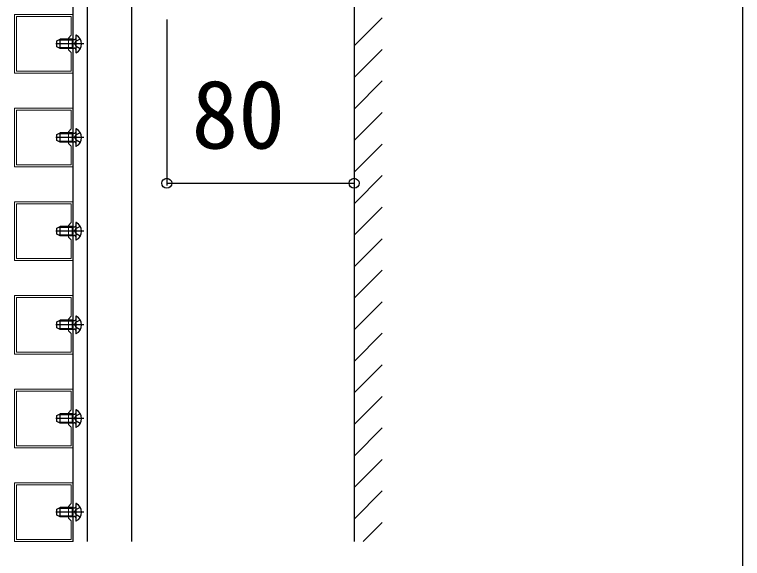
# Model space of a CAD drawing. Units: millimetres, scale not verified. Extents: x -1750 to 1750, y -2608 to 2592.
# Drawn here: x -1260 to -949.2, y 1291.3 to 1523.5 of the extents above; entities that cross this region are included whole.
import ezdxf
from ezdxf.enums import TextEntityAlignment as Align

# ---------------------------------------------------------------- set-up
doc = ezdxf.new("R2010")
doc.units = ezdxf.units.MM
doc.header["$LTSCALE"] = 14
doc.layers.add('0-3_YKK_11', color=7, linetype='Continuous', lineweight=18)
for name, color, linetype in [('0-4_YKK_12', 2, 'Continuous'), ('0-5_YKK_13', 4, 'Continuous'), ('0-6_YKK_D', 6, 'Continuous'), ('0-8_YSS_K', 3, 'Continuous')]:
    doc.layers.add(name, color=color, linetype=linetype)
doc.styles.add('ＭＳ ゴシック', font='')
doc.styles.get('ＭＳ ゴシック').set_extended_font_data('MS Gothic')

msp = doc.modelspace()

# ---------------------------------------------------------------- linework, layer by layer
at = {"layer": '0-3_YKK_11'}
for points in [[(-1235, 1498.5), (-1260, 1498.5), (-1260, 1523.5), (-1235, 1523.5)], [(-1235.8, 1499.3), (-1259.2, 1499.3), (-1259.2, 1522.7), (-1235.8, 1522.7), (-1235.8, 1514.7), (-1237, 1513.5), (-1237, 1508.5), (-1235.8, 1507.3)], [(-1235, 1458.5), (-1260, 1458.5), (-1260, 1483.5), (-1235, 1483.5)], [(-1235.8, 1459.3), (-1259.2, 1459.3), (-1259.2, 1482.7), (-1235.8, 1482.7), (-1235.8, 1474.7), (-1237, 1473.5), (-1237, 1468.5), (-1235.8, 1467.3)], [(-1235, 1418.5), (-1260, 1418.5), (-1260, 1443.5), (-1235, 1443.5)], [(-1235.8, 1419.3), (-1259.2, 1419.3), (-1259.2, 1442.7), (-1235.8, 1442.7), (-1235.8, 1434.7), (-1237, 1433.5), (-1237, 1428.5), (-1235.8, 1427.3)], [(-1235, 1378.5), (-1260, 1378.5), (-1260, 1403.5), (-1235, 1403.5)], [(-1235.8, 1379.3), (-1259.2, 1379.3), (-1259.2, 1402.7), (-1235.8, 1402.7), (-1235.8, 1394.7), (-1237, 1393.5), (-1237, 1388.5), (-1235.8, 1387.3)], [(-1235, 1338.5), (-1260, 1338.5), (-1260, 1363.5), (-1235, 1363.5)], [(-1235.8, 1339.3), (-1259.2, 1339.3), (-1259.2, 1362.7), (-1235.8, 1362.7), (-1235.8, 1354.7), (-1237, 1353.5), (-1237, 1348.5), (-1235.8, 1347.3)], [(-1235, 1298.5), (-1260, 1298.5), (-1260, 1323.5), (-1235, 1323.5)], [(-1235.8, 1299.3), (-1259.2, 1299.3), (-1259.2, 1322.7), (-1235.8, 1322.7), (-1235.8, 1314.7), (-1237, 1313.5), (-1237, 1308.5), (-1235.8, 1307.3)]]:
    msp.add_lwpolyline(points, close=True, dxfattribs=at)
at = {"layer": '0-4_YKK_12'}
msp.add_line((-1229, 1643.5), (-1229, 1298.5), dxfattribs=at)
msp.add_lwpolyline([(-1235, 1298.5), (-1235, 1643.5), (-1210, 1643.5), (-1210, 1298.5)], dxfattribs=at)
at = {"layer": '0-5_YKK_13'}
for p, q in [((-1233.9, 1514.6), (-1233.9, 1507.4)), ((-1230.4, 1511), (-1242.39, 1511)), ((-1241.9, 1512.3), (-1240.5, 1513)), ((-1241.9, 1509.7), (-1241.9, 1512.3)), ((-1235.3, 1512.62), (-1241.26, 1512.62)), ((-1235.3, 1513), (-1240.5, 1513)), ((-1240.5, 1509), (-1240.5, 1513)), ((-1235.3, 1509), (-1235.3, 1513)), ((-1235.3, 1513), (-1234.49, 1512.86)), ((-1235.3, 1512.62), (-1234.28, 1512.86)), ((-1234.36, 1511), (-1233.75, 1512.14)), ((-1234.36, 1511), (-1233.75, 1509.85)), ((-1231.93, 1513.05), (-1233.75, 1512.14)), ((-1240.5, 1509), (-1241.9, 1509.7)), ((-1235.3, 1509.38), (-1241.26, 1509.38)), ((-1235.3, 1509), (-1240.5, 1509)), ((-1235.3, 1509.38), (-1234.28, 1509.14)), ((-1235.3, 1509), (-1234.49, 1509.14)), ((-1231.93, 1508.95), (-1233.75, 1509.85)), ((-1233.9, 1474.6), (-1233.9, 1467.4)), ((-1230.4, 1471), (-1242.39, 1471)), ((-1241.9, 1472.3), (-1240.5, 1473)), ((-1241.9, 1469.7), (-1241.9, 1472.3)), ((-1235.3, 1472.62), (-1241.26, 1472.62)), ((-1235.3, 1473), (-1240.5, 1473)), ((-1240.5, 1469), (-1240.5, 1473)), ((-1235.3, 1469), (-1235.3, 1473)), ((-1235.3, 1473), (-1234.49, 1472.86)), ((-1235.3, 1472.62), (-1234.28, 1472.86)), ((-1234.36, 1471), (-1233.75, 1472.14)), ((-1234.36, 1471), (-1233.75, 1469.85)), ((-1231.93, 1473.05), (-1233.75, 1472.14)), ((-1240.5, 1469), (-1241.9, 1469.7)), ((-1235.3, 1469.38), (-1241.26, 1469.38)), ((-1235.3, 1469), (-1240.5, 1469)), ((-1235.3, 1469.38), (-1234.28, 1469.14)), ((-1235.3, 1469), (-1234.49, 1469.14)), ((-1231.93, 1468.95), (-1233.75, 1469.85)), ((-1241.9, 1432.3), (-1240.5, 1433)), ((-1235.3, 1433), (-1240.5, 1433)), ((-1240.5, 1429), (-1240.5, 1433)), ((-1235.3, 1429), (-1235.3, 1433)), ((-1235.3, 1433), (-1234.49, 1432.86)), ((-1235.3, 1432.62), (-1234.28, 1432.86)), ((-1233.9, 1434.6), (-1233.9, 1427.4)), ((-1231.93, 1433.05), (-1233.75, 1432.14)), ((-1230.4, 1431), (-1242.39, 1431)), ((-1241.9, 1429.7), (-1241.9, 1432.3)), ((-1240.5, 1429), (-1241.9, 1429.7)), ((-1235.3, 1432.62), (-1241.26, 1432.62)), ((-1234.36, 1431), (-1233.75, 1432.14)), ((-1234.36, 1431), (-1233.75, 1429.85)), ((-1231.93, 1428.95), (-1233.75, 1429.85)), ((-1235.3, 1429.38), (-1241.26, 1429.38)), ((-1235.3, 1429), (-1240.5, 1429)), ((-1235.3, 1429.38), (-1234.28, 1429.14)), ((-1235.3, 1429), (-1234.49, 1429.14)), ((-1241.9, 1392.3), (-1240.5, 1393)), ((-1235.3, 1392.62), (-1241.26, 1392.62)), ((-1235.3, 1393), (-1240.5, 1393)), ((-1240.5, 1389), (-1240.5, 1393)), ((-1235.3, 1389), (-1235.3, 1393)), ((-1235.3, 1393), (-1234.49, 1392.86)), ((-1235.3, 1392.62), (-1234.28, 1392.86)), ((-1233.9, 1394.6), (-1233.9, 1387.4)), ((-1231.93, 1393.05), (-1233.75, 1392.14)), ((-1230.4, 1391), (-1242.39, 1391)), ((-1241.9, 1389.7), (-1241.9, 1392.3)), ((-1240.5, 1389), (-1241.9, 1389.7)), ((-1235.3, 1389.38), (-1241.26, 1389.38)), ((-1235.3, 1389.38), (-1234.28, 1389.14)), ((-1234.36, 1391), (-1233.75, 1392.14)), ((-1234.36, 1391), (-1233.75, 1389.85)), ((-1231.93, 1388.95), (-1233.75, 1389.85)), ((-1235.3, 1389), (-1240.5, 1389)), ((-1235.3, 1389), (-1234.49, 1389.14)), ((-1241.9, 1352.3), (-1240.5, 1353)), ((-1241.9, 1349.7), (-1241.9, 1352.3)), ((-1235.3, 1352.62), (-1241.26, 1352.62)), ((-1235.3, 1353), (-1240.5, 1353)), ((-1240.5, 1349), (-1240.5, 1353)), ((-1235.3, 1349), (-1235.3, 1353)), ((-1235.3, 1353), (-1234.49, 1352.86)), ((-1235.3, 1352.62), (-1234.28, 1352.86)), ((-1234.36, 1351), (-1233.75, 1352.14)), ((-1233.9, 1354.6), (-1233.9, 1347.4)), ((-1231.93, 1353.05), (-1233.75, 1352.14)), ((-1230.4, 1351), (-1242.39, 1351)), ((-1240.5, 1349), (-1241.9, 1349.7)), ((-1235.3, 1349.38), (-1241.26, 1349.38)), ((-1235.3, 1349), (-1240.5, 1349)), ((-1235.3, 1349.38), (-1234.28, 1349.14)), ((-1235.3, 1349), (-1234.49, 1349.14)), ((-1234.36, 1351), (-1233.75, 1349.85)), ((-1231.93, 1348.95), (-1233.75, 1349.85)), ((-1241.9, 1312.3), (-1240.5, 1313)), ((-1241.9, 1309.7), (-1241.9, 1312.3)), ((-1235.3, 1312.62), (-1241.26, 1312.62)), ((-1235.3, 1313), (-1240.5, 1313)), ((-1240.5, 1309), (-1240.5, 1313)), ((-1235.3, 1309), (-1235.3, 1313)), ((-1235.3, 1313), (-1234.49, 1312.86)), ((-1235.3, 1312.62), (-1234.28, 1312.86)), ((-1234.36, 1311), (-1233.75, 1312.14)), ((-1233.9, 1314.6), (-1233.9, 1307.4)), ((-1231.93, 1313.05), (-1233.75, 1312.14)), ((-1230.4, 1311), (-1242.39, 1311)), ((-1240.5, 1309), (-1241.9, 1309.7)), ((-1235.3, 1309.38), (-1241.26, 1309.38)), ((-1235.3, 1309), (-1240.5, 1309)), ((-1235.3, 1309.38), (-1234.28, 1309.14)), ((-1235.3, 1309), (-1234.49, 1309.14)), ((-1234.36, 1311), (-1233.75, 1309.85)), ((-1231.93, 1308.95), (-1233.75, 1309.85))]:
    msp.add_line(p, q, dxfattribs=at)
for centre, radius, start, end in [((-1233.75, 1514.6), 0.154, 62.719, 180), ((-1235.6, 1511), 4.2, 297.281, 62.719), ((-1234.4, 1513.35), 0.5, 259.909, 0), ((-1234.4, 1508.65), 0.5, 0, 100.091), ((-1233.75, 1507.4), 0.154, 180, 297.281), ((-1234.4, 1473.35), 0.5, 259.909, 0), ((-1233.75, 1474.6), 0.154, 62.719, 180), ((-1235.6, 1471), 4.2, 297.281, 62.719), ((-1234.4, 1468.65), 0.5, 0, 100.091), ((-1233.75, 1467.4), 0.154, 180, 297.281), ((-1234.4, 1433.35), 0.5, 259.909, 0), ((-1233.75, 1434.6), 0.154, 62.719, 180), ((-1235.6, 1431), 4.2, 297.281, 62.719), ((-1234.4, 1428.65), 0.5, 0, 100.091), ((-1233.75, 1427.4), 0.154, 180, 297.281), ((-1234.4, 1393.35), 0.5, 259.909, 0), ((-1233.75, 1394.6), 0.154, 62.719, 180), ((-1235.6, 1391), 4.2, 297.281, 62.719), ((-1234.4, 1388.65), 0.5, 0, 100.091), ((-1233.75, 1387.4), 0.154, 180, 297.281), ((-1234.4, 1353.35), 0.5, 259.909, 0), ((-1233.75, 1354.6), 0.154, 62.719, 180), ((-1235.6, 1351), 4.2, 297.281, 62.719), ((-1234.4, 1348.65), 0.5, 0, 100.091), ((-1233.75, 1347.4), 0.154, 180, 297.281), ((-1233.75, 1314.6), 0.154, 62.719, 180), ((-1235.6, 1311), 4.2, 297.281, 62.719), ((-1234.4, 1313.35), 0.5, 259.909, 0), ((-1234.4, 1308.65), 0.5, 0, 100.091), ((-1233.75, 1307.4), 0.154, 180, 297.281)]:
    msp.add_arc(centre, radius, start, end, dxfattribs=at)
at = {"layer": '0-6_YKK_D'}
for p, q in [((-949.2, 1568.5), (-949.2, 493.5)), ((-1195, 1521.5), (-1195, 1450.5)), ((-1115, 1521.5), (-1115, 1450.5)), ((-1195, 1451.5), (-1115, 1451.5))]:
    msp.add_line(p, q, dxfattribs=at)
for centre in [(-1195, 1451.5), (-1115, 1451.5)]:
    msp.add_circle(centre, 2.12, dxfattribs=at)
at = {"layer": '0-8_YSS_K'}
for p, q in [((-1115, 1673.5), (-1115, 1298.5)), ((-1115, 1510.12), (-1103, 1522.12)), ((-1115, 1496.65), (-1103, 1508.65)), ((-1115, 1483.18), (-1103, 1495.18)), ((-1115, 1469.71), (-1103, 1481.71)), ((-1115, 1456.24), (-1103, 1468.24)), ((-1115, 1442.77), (-1103, 1454.77)), ((-1115, 1429.3), (-1103, 1441.3)), ((-1115, 1415.83), (-1103, 1427.83)), ((-1115, 1402.36), (-1103, 1414.36)), ((-1115, 1388.89), (-1103, 1400.89)), ((-1115, 1375.42), (-1103, 1387.42)), ((-1115, 1361.95), (-1103, 1373.95)), ((-1115, 1348.48), (-1103, 1360.48)), ((-1115, 1335.01), (-1103, 1347.01)), ((-1115, 1321.54), (-1103, 1333.54)), ((-1115, 1308.07), (-1103, 1320.07)), ((-1111.1, 1298.5), (-1103, 1306.6))]:
    msp.add_line(p, q, dxfattribs=at)

# ---------------------------------------------------------------- texts
at = {"layer": '0-6_YKK_D', "style": 'ＭＳ ゴシック'}
msp.add_text('80', height=29.33, dxfattribs=at).set_placement((-1184.43, 1457.5), align=Align.BOTTOM_LEFT)

doc.saveas('drawing.dxf')
